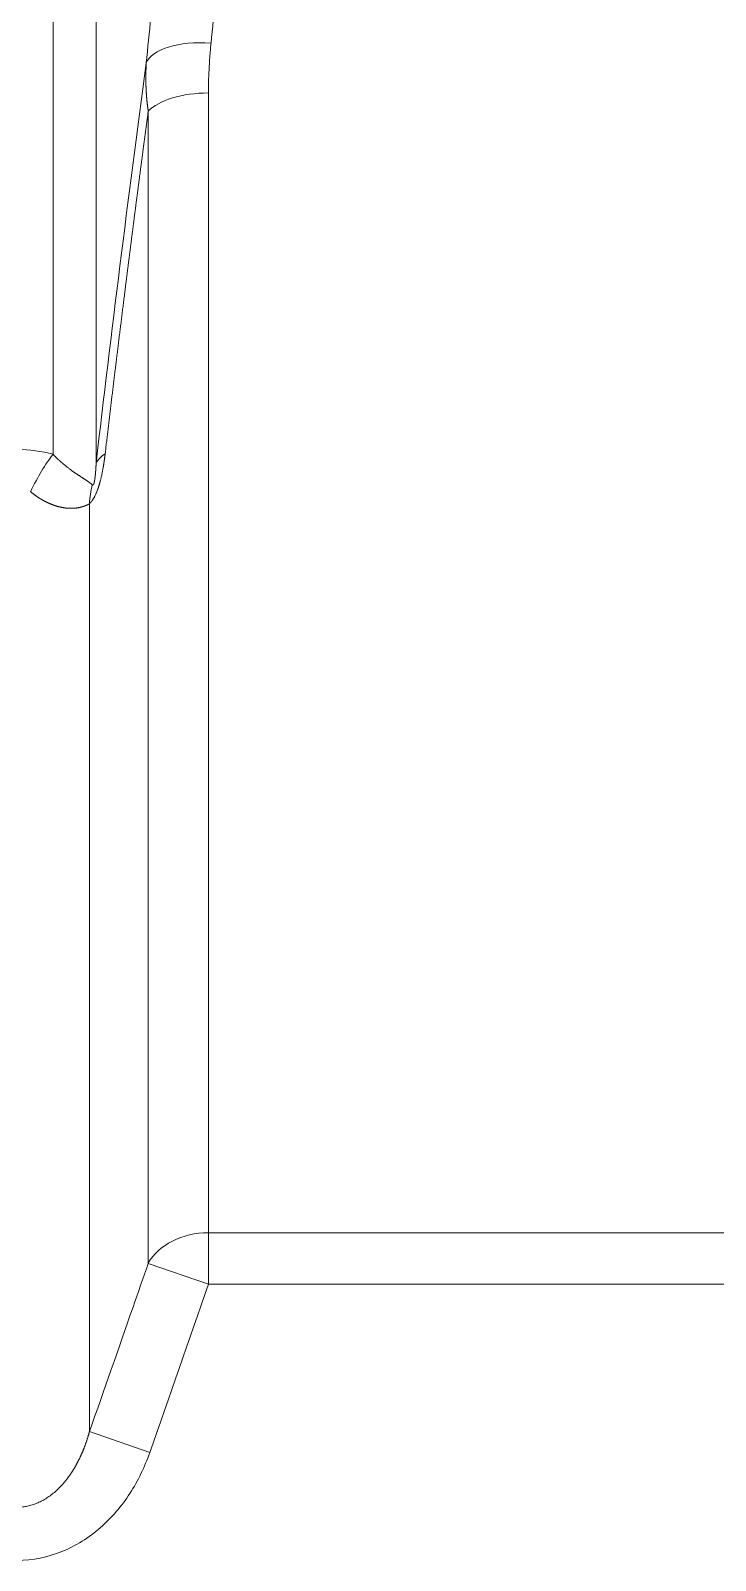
# Model space of a CAD drawing. Header units: millimetres. Extents: x 4664 to 8864, y -38 to 2932.
# Drawn here: x 7940.89 to 7954.48, y 2151.75 to 2182.09 of the extents above; entities that cross this region are included whole.
import ezdxf

# ---------------------------------------------------------------- set-up
doc = ezdxf.new("R2010")
doc.units = ezdxf.units.MM

msp = doc.modelspace()

# ---------------------------------------------------------------- linework, layer by layer
at = {"lineweight": 5}
for p, q in [((7942.19, 2188.02), (7942.19, 2173.514)), ((7941.334, 2173.688), (7941.334, 2187.534)), ((7944.417, 2157.228), (7944.417, 2180.855)), ((7943.223, 2157.639), (7943.223, 2180.493)), ((7942.058, 2172.707), (7942.058, 2154.304)), ((7944.417, 2158.247), (7955.473, 2158.247)), ((7944.417, 2157.228), (7943.223, 2157.639)), ((7955.473, 2157.228), (7944.417, 2157.228)), ((7943.252, 2153.884), (7942.058, 2154.304))]:
    msp.add_line(p, q, dxfattribs=at)
for centre, major_axis, ratio, start_param, end_param in [((7956.391, 2214.181), (11.206, 71.659), 0.105691, 2.041464, 2.055464), ((7955.107, 2214.376), (11.202, 72.966), 0.103887, 2.040884, 2.054884), ((7944.468, 2181.252), (-1.3, 0.127), 0.449509, 4.756445, 6.1659), ((7950.799, 2195.337), (8.84, 54.288), 0.099808, 1.845744, 2.000683), ((7944.417, 2180.248), (-1.306, 0), 0.464995, 4.712389, 5.867354), ((7941.334, 2171.548), (0.665, 2.526), 0.341532, 0.656404, 1.0773), ((7944.758, 2173.124), (-2.594, 0.301), 0.315798, 5.91796, 6.172795), ((7944.447, 2172.124), (-1.843, 1.851), 0.824618, 0.471585, 0.637602), ((7944.417, 2157.228), (-1.306, 0), 0.780444, 4.712389, 5.867354)]:
    msp.add_ellipse(centre, major_axis=major_axis, ratio=ratio, start_param=start_param, end_param=end_param, dxfattribs=at)
for points in [[(7944.468, 2181.841), (7944.435, 2181.512), (7944.417, 2181.183), (7944.417, 2180.855)], [(7944.417, 2157.228), (7944.033, 2156.112), (7943.644, 2154.997), (7943.252, 2153.884)]]:
    msp.add_open_spline(points, degree=3, dxfattribs=at)
for points, knots in [([(7943.223, 2180.493), (7943.222, 2180.496), (7943.222, 2180.502), (7943.22, 2180.511), (7943.219, 2180.521), (7943.218, 2180.53), (7943.216, 2180.539), (7943.215, 2180.549), (7943.214, 2180.558), (7943.213, 2180.568), (7943.211, 2180.578), (7943.21, 2180.587), (7943.209, 2180.597), (7943.208, 2180.607), (7943.207, 2180.617), (7943.205, 2180.627), (7943.204, 2180.636), (7943.203, 2180.646), (7943.202, 2180.656), (7943.201, 2180.667), (7943.2, 2180.677), (7943.199, 2180.687), (7943.198, 2180.697), (7943.197, 2180.707), (7943.196, 2180.718), (7943.195, 2180.728), (7943.194, 2180.738), (7943.193, 2180.749), (7943.192, 2180.759), (7943.191, 2180.77), (7943.191, 2180.78), (7943.19, 2180.791), (7943.189, 2180.802), (7943.188, 2180.813), (7943.187, 2180.823), (7943.187, 2180.834), (7943.186, 2180.845), (7943.185, 2180.856), (7943.184, 2180.867), (7943.184, 2180.878), (7943.183, 2180.889), (7943.183, 2180.9), (7943.182, 2180.912), (7943.181, 2180.923), (7943.181, 2180.934), (7943.18, 2180.945), (7943.18, 2180.957), (7943.179, 2180.969), (7943.179, 2180.981), (7943.178, 2180.994), (7943.178, 2181.008), (7943.178, 2181.022), (7943.177, 2181.035), (7943.177, 2181.05), (7943.177, 2181.064), (7943.176, 2181.079), (7943.176, 2181.094), (7943.176, 2181.109), (7943.176, 2181.124), (7943.176, 2181.14), (7943.176, 2181.156), (7943.176, 2181.172), (7943.176, 2181.189), (7943.176, 2181.206), (7943.176, 2181.223), (7943.176, 2181.24), (7943.177, 2181.258), (7943.177, 2181.275), (7943.178, 2181.293), (7943.178, 2181.312), (7943.179, 2181.33), (7943.18, 2181.349), (7943.18, 2181.368), (7943.181, 2181.388), (7943.182, 2181.407), (7943.183, 2181.427), (7943.184, 2181.44), (7943.184, 2181.447)], [0, 0, 0, 0, 0.009761, 0.019571, 0.02943, 0.039338, 0.049295, 0.059301, 0.069357, 0.079461, 0.089615, 0.099818, 0.11007, 0.120371, 0.130721, 0.141121, 0.15157, 0.162068, 0.172616, 0.183213, 0.193859, 0.204555, 0.215299, 0.226094, 0.236937, 0.247831, 0.258773, 0.269765, 0.280807, 0.291897, 0.303038, 0.314228, 0.325467, 0.336756, 0.348095, 0.359483, 0.37092, 0.382407, 0.393944, 0.405531, 0.417167, 0.428852, 0.440588, 0.452373, 0.464207, 0.476092, 0.488026, 0.500009, 0.513507, 0.527271, 0.541302, 0.555599, 0.570162, 0.584992, 0.60009, 0.615454, 0.631085, 0.646983, 0.663149, 0.679583, 0.696284, 0.713253, 0.73049, 0.747995, 0.765768, 0.783809, 0.802118, 0.820697, 0.839543, 0.858659, 0.878043, 0.897697, 0.917619, 0.93781, 0.958271, 0.979001, 1, 1, 1, 1]), ([(7943.223, 2180.493), (7943.221, 2180.482), (7943.218, 2180.46), (7943.214, 2180.427), (7943.21, 2180.395), (7943.205, 2180.362), (7943.201, 2180.329), (7943.197, 2180.296), (7943.192, 2180.264), (7943.188, 2180.231), (7943.184, 2180.198), (7943.179, 2180.166), (7943.175, 2180.133), (7943.171, 2180.101), (7943.166, 2180.068), (7943.162, 2180.035), (7943.158, 2180.003), (7943.153, 2179.97), (7943.149, 2179.938), (7943.145, 2179.905), (7943.14, 2179.873), (7943.136, 2179.84), (7943.132, 2179.808), (7943.128, 2179.775), (7943.123, 2179.743), (7943.119, 2179.71), (7943.115, 2179.678), (7943.111, 2179.645), (7943.106, 2179.613), (7943.102, 2179.581), (7943.098, 2179.548), (7943.093, 2179.516), (7943.089, 2179.484), (7943.085, 2179.451), (7943.081, 2179.419), (7943.077, 2179.387), (7943.072, 2179.354), (7943.068, 2179.322), (7943.064, 2179.29), (7943.06, 2179.258), (7943.055, 2179.225), (7943.051, 2179.193), (7943.047, 2179.161), (7943.043, 2179.129), (7943.039, 2179.097), (7943.034, 2179.064), (7943.03, 2179.032), (7943.026, 2179), (7943.022, 2178.968), (7943.018, 2178.936), (7943.014, 2178.904), (7943.009, 2178.872), (7943.005, 2178.84), (7943.001, 2178.808), (7942.997, 2178.776), (7942.993, 2178.744), (7942.989, 2178.712), (7942.984, 2178.68), (7942.98, 2178.648), (7942.976, 2178.616), (7942.972, 2178.584), (7942.968, 2178.552), (7942.964, 2178.52), (7942.96, 2178.488), (7942.956, 2178.456), (7942.951, 2178.424), (7942.947, 2178.392), (7942.943, 2178.361), (7942.939, 2178.329), (7942.935, 2178.297), (7942.931, 2178.265), (7942.927, 2178.233), (7942.923, 2178.202), (7942.919, 2178.17), (7942.915, 2178.138), (7942.911, 2178.106), (7942.907, 2178.075), (7942.903, 2178.043), (7942.898, 2178.011), (7942.894, 2177.98), (7942.89, 2177.948), (7942.886, 2177.916), (7942.882, 2177.885), (7942.878, 2177.853), (7942.874, 2177.822), (7942.87, 2177.79), (7942.866, 2177.759), (7942.862, 2177.727), (7942.858, 2177.696), (7942.854, 2177.664), (7942.85, 2177.633), (7942.846, 2177.601), (7942.842, 2177.57), (7942.838, 2177.538), (7942.834, 2177.507), (7942.83, 2177.475), (7942.826, 2177.444), (7942.822, 2177.413), (7942.818, 2177.381), (7942.814, 2177.35), (7942.81, 2177.319), (7942.806, 2177.287), (7942.802, 2177.256), (7942.798, 2177.225), (7942.795, 2177.193), (7942.791, 2177.162), (7942.787, 2177.131), (7942.783, 2177.1), (7942.778, 2177.059), (7942.771, 2177.009), (7942.764, 2176.949), (7942.756, 2176.89), (7942.749, 2176.83), (7942.741, 2176.771), (7942.734, 2176.711), (7942.727, 2176.652), (7942.719, 2176.593), (7942.712, 2176.534), (7942.705, 2176.475), (7942.697, 2176.415), (7942.69, 2176.356), (7942.683, 2176.297), (7942.675, 2176.239), (7942.668, 2176.18), (7942.661, 2176.121), (7942.653, 2176.062), (7942.646, 2176.003), (7942.639, 2175.945), (7942.632, 2175.886), (7942.625, 2175.827), (7942.617, 2175.769), (7942.61, 2175.71), (7942.603, 2175.652), (7942.596, 2175.594), (7942.589, 2175.535), (7942.582, 2175.477), (7942.575, 2175.419), (7942.567, 2175.361), (7942.56, 2175.303), (7942.553, 2175.245), (7942.546, 2175.187), (7942.539, 2175.129), (7942.532, 2175.071), (7942.525, 2175.013), (7942.518, 2174.955), (7942.511, 2174.897), (7942.504, 2174.84), (7942.497, 2174.782), (7942.491, 2174.725), (7942.484, 2174.667), (7942.477, 2174.61), (7942.47, 2174.552), (7942.463, 2174.495), (7942.456, 2174.438), (7942.449, 2174.38), (7942.442, 2174.323), (7942.436, 2174.266), (7942.429, 2174.209), (7942.422, 2174.152), (7942.415, 2174.095), (7942.409, 2174.038), (7942.402, 2173.981), (7942.395, 2173.924), (7942.388, 2173.868), (7942.382, 2173.811), (7942.375, 2173.754), (7942.371, 2173.717), (7942.368, 2173.698)], [0, 0, 0, 0, 0.004752, 0.009503, 0.014252, 0.019, 0.023747, 0.028491, 0.033235, 0.037977, 0.042717, 0.047456, 0.052193, 0.056929, 0.061663, 0.066396, 0.071127, 0.075857, 0.080585, 0.085312, 0.090037, 0.094761, 0.099483, 0.104204, 0.108923, 0.113641, 0.118357, 0.123071, 0.127784, 0.132496, 0.137206, 0.141915, 0.146622, 0.151327, 0.156031, 0.160733, 0.165434, 0.170134, 0.174832, 0.179528, 0.184223, 0.188916, 0.193608, 0.198298, 0.202987, 0.207674, 0.21236, 0.217044, 0.221726, 0.226407, 0.231087, 0.235765, 0.240441, 0.245116, 0.249789, 0.254461, 0.259132, 0.2638, 0.268467, 0.273133, 0.277797, 0.28246, 0.287121, 0.29178, 0.296438, 0.301095, 0.305749, 0.310403, 0.315054, 0.319705, 0.324353, 0.329, 0.333646, 0.33829, 0.342932, 0.347573, 0.352213, 0.35685, 0.361487, 0.366121, 0.370754, 0.375386, 0.380016, 0.384644, 0.389271, 0.393897, 0.39852, 0.403142, 0.407763, 0.412382, 0.417, 0.421616, 0.42623, 0.430843, 0.435454, 0.440064, 0.444672, 0.449278, 0.453883, 0.458487, 0.463088, 0.467689, 0.472287, 0.476885, 0.48148, 0.486074, 0.490666, 0.495257, 0.499846, 0.508613, 0.517374, 0.52613, 0.534882, 0.543628, 0.552369, 0.561106, 0.569838, 0.578564, 0.587286, 0.596002, 0.604714, 0.613421, 0.622123, 0.630819, 0.639511, 0.648198, 0.65688, 0.665556, 0.674228, 0.682895, 0.691556, 0.700213, 0.708865, 0.717511, 0.726153, 0.734789, 0.743421, 0.752047, 0.760669, 0.769285, 0.777896, 0.786503, 0.795104, 0.8037, 0.812291, 0.820877, 0.829457, 0.838033, 0.846604, 0.855169, 0.86373, 0.872285, 0.880835, 0.889381, 0.897921, 0.906455, 0.914985, 0.92351, 0.932029, 0.940544, 0.949053, 0.957557, 0.966056, 0.97455, 0.983038, 0.991522, 1, 1, 1, 1]), ([(7939.909, 2173.688), (7940.134, 2173.747), (7940.377, 2173.781), (7940.866, 2173.781), (7941.109, 2173.747), (7941.334, 2173.688)], [0, 0, 0, 0, 0.5, 0.5, 1, 1, 1, 1]), ([(7941.334, 2173.688), (7941.335, 2173.687), (7941.338, 2173.684), (7941.342, 2173.679), (7941.346, 2173.675), (7941.351, 2173.67), (7941.355, 2173.665), (7941.36, 2173.661), (7941.364, 2173.656), (7941.369, 2173.652), (7941.373, 2173.647), (7941.378, 2173.642), (7941.383, 2173.638), (7941.387, 2173.633), (7941.392, 2173.628), (7941.397, 2173.624), (7941.402, 2173.619), (7941.407, 2173.614), (7941.412, 2173.609), (7941.417, 2173.604), (7941.422, 2173.6), (7941.427, 2173.595), (7941.432, 2173.59), (7941.437, 2173.585), (7941.443, 2173.58), (7941.448, 2173.575), (7941.453, 2173.57), (7941.459, 2173.566), (7941.464, 2173.561), (7941.469, 2173.556), (7941.475, 2173.551), (7941.48, 2173.546), (7941.486, 2173.541), (7941.491, 2173.536), (7941.497, 2173.531), (7941.503, 2173.526), (7941.509, 2173.521), (7941.514, 2173.516), (7941.52, 2173.511), (7941.526, 2173.506), (7941.532, 2173.501), (7941.538, 2173.496), (7941.544, 2173.491), (7941.55, 2173.486), (7941.556, 2173.481), (7941.562, 2173.476), (7941.568, 2173.471), (7941.579, 2173.462), (7941.595, 2173.449), (7941.616, 2173.432), (7941.638, 2173.416), (7941.658, 2173.4), (7941.679, 2173.384), (7941.699, 2173.369), (7941.72, 2173.355), (7941.74, 2173.341), (7941.759, 2173.327), (7941.779, 2173.314), (7941.795, 2173.303), (7941.808, 2173.294), (7941.819, 2173.287), (7941.829, 2173.28), (7941.839, 2173.273), (7941.849, 2173.267), (7941.858, 2173.261), (7941.868, 2173.254), (7941.877, 2173.248), (7941.886, 2173.242), (7941.895, 2173.236), (7941.904, 2173.231), (7941.912, 2173.225), (7941.921, 2173.22), (7941.929, 2173.214), (7941.937, 2173.209), (7941.945, 2173.204), (7941.953, 2173.199), (7941.96, 2173.194), (7941.968, 2173.189), (7941.975, 2173.184), (7941.982, 2173.179), (7941.989, 2173.175), (7941.996, 2173.17), (7942.002, 2173.166), (7942.009, 2173.161), (7942.015, 2173.157), (7942.021, 2173.153), (7942.027, 2173.149), (7942.033, 2173.145), (7942.039, 2173.141), (7942.044, 2173.137), (7942.05, 2173.133), (7942.055, 2173.129), (7942.06, 2173.125), (7942.065, 2173.121), (7942.07, 2173.117), (7942.075, 2173.114), (7942.079, 2173.11), (7942.084, 2173.107), (7942.088, 2173.103), (7942.093, 2173.1), (7942.097, 2173.096), (7942.101, 2173.093), (7942.105, 2173.089), (7942.108, 2173.086), (7942.111, 2173.084), (7942.112, 2173.083)], [0, 0, 0, 0, 0.004445, 0.008933, 0.013466, 0.018044, 0.022665, 0.027331, 0.032041, 0.036796, 0.041594, 0.046437, 0.051325, 0.056256, 0.061232, 0.066252, 0.071316, 0.076425, 0.081577, 0.086775, 0.092016, 0.097302, 0.102632, 0.108006, 0.113424, 0.118887, 0.124394, 0.129946, 0.135541, 0.141181, 0.146865, 0.152594, 0.158367, 0.164184, 0.170045, 0.175951, 0.181901, 0.187895, 0.193934, 0.200016, 0.206144, 0.212315, 0.218531, 0.224791, 0.231095, 0.237444, 0.243837, 0.250274, 0.272984, 0.295693, 0.318401, 0.341107, 0.363812, 0.386516, 0.409217, 0.431918, 0.454617, 0.477315, 0.500011, 0.51271, 0.525327, 0.537864, 0.550318, 0.562691, 0.574983, 0.587193, 0.599322, 0.61137, 0.623336, 0.63522, 0.647023, 0.658745, 0.670386, 0.681945, 0.693423, 0.704819, 0.716134, 0.727368, 0.73852, 0.749592, 0.760582, 0.77149, 0.782318, 0.793064, 0.803729, 0.814313, 0.824815, 0.835237, 0.845577, 0.855836, 0.866014, 0.876111, 0.886127, 0.896062, 0.905916, 0.915688, 0.92538, 0.934991, 0.944521, 0.953969, 0.963337, 0.972624, 0.98183, 0.990956, 1, 1, 1, 1]), ([(7942.368, 2173.698), (7942.368, 2173.695), (7942.368, 2173.69), (7942.367, 2173.683), (7942.366, 2173.675), (7942.365, 2173.667), (7942.364, 2173.66), (7942.363, 2173.652), (7942.362, 2173.645), (7942.361, 2173.637), (7942.36, 2173.63), (7942.359, 2173.622), (7942.358, 2173.615), (7942.357, 2173.608), (7942.356, 2173.601), (7942.355, 2173.593), (7942.354, 2173.586), (7942.353, 2173.579), (7942.352, 2173.572), (7942.351, 2173.565), (7942.35, 2173.558), (7942.349, 2173.551), (7942.348, 2173.544), (7942.347, 2173.537), (7942.346, 2173.53), (7942.345, 2173.523), (7942.344, 2173.517), (7942.343, 2173.51), (7942.342, 2173.503), (7942.341, 2173.496), (7942.34, 2173.49), (7942.339, 2173.483), (7942.338, 2173.477), (7942.337, 2173.47), (7942.336, 2173.464), (7942.335, 2173.457), (7942.334, 2173.451), (7942.333, 2173.445), (7942.332, 2173.438), (7942.331, 2173.432), (7942.33, 2173.426), (7942.327, 2173.409), (7942.322, 2173.382), (7942.315, 2173.345), (7942.308, 2173.309), (7942.3, 2173.274), (7942.292, 2173.239), (7942.284, 2173.205), (7942.276, 2173.171), (7942.268, 2173.145), (7942.263, 2173.126), (7942.26, 2173.113), (7942.256, 2173.101), (7942.252, 2173.088), (7942.249, 2173.076), (7942.245, 2173.064), (7942.241, 2173.052), (7942.237, 2173.04), (7942.233, 2173.029), (7942.229, 2173.017), (7942.225, 2173.006), (7942.221, 2172.994), (7942.215, 2172.978), (7942.208, 2172.958), (7942.198, 2172.934), (7942.188, 2172.911), (7942.178, 2172.889), (7942.168, 2172.868), (7942.158, 2172.849), (7942.15, 2172.833), (7942.142, 2172.819), (7942.133, 2172.805), (7942.125, 2172.792), (7942.117, 2172.779), (7942.11, 2172.77), (7942.105, 2172.763), (7942.102, 2172.759), (7942.099, 2172.755), (7942.096, 2172.751), (7942.094, 2172.748), (7942.091, 2172.744), (7942.088, 2172.74), (7942.085, 2172.736), (7942.082, 2172.733), (7942.079, 2172.729), (7942.076, 2172.726), (7942.073, 2172.723), (7942.07, 2172.719), (7942.067, 2172.716), (7942.064, 2172.713), (7942.061, 2172.71), (7942.059, 2172.708), (7942.058, 2172.707)], [0, 0, 0, 0, 0.007039, 0.014036, 0.020994, 0.02791, 0.034786, 0.041621, 0.048416, 0.055171, 0.061885, 0.068559, 0.075193, 0.081787, 0.088341, 0.094855, 0.101329, 0.107763, 0.114158, 0.120513, 0.126829, 0.133105, 0.139342, 0.145539, 0.151698, 0.157817, 0.163898, 0.169939, 0.175942, 0.181906, 0.187832, 0.193719, 0.199568, 0.205378, 0.211151, 0.216885, 0.222582, 0.228241, 0.233862, 0.239445, 0.244991, 0.2505, 0.283712, 0.316253, 0.348158, 0.379458, 0.410191, 0.440394, 0.470107, 0.499371, 0.51079, 0.52213, 0.533396, 0.544591, 0.555719, 0.566785, 0.577792, 0.588745, 0.599647, 0.610503, 0.621316, 0.632093, 0.642836, 0.667278, 0.691354, 0.715127, 0.73866, 0.762018, 0.78527, 0.802709, 0.820267, 0.837968, 0.855837, 0.873901, 0.892181, 0.898407, 0.904643, 0.910891, 0.91715, 0.923422, 0.929708, 0.936008, 0.942324, 0.948657, 0.955006, 0.961373, 0.967759, 0.974165, 0.980591, 0.987038, 0.993508, 1, 1, 1, 1]), ([(7942.112, 2173.083), (7942.112, 2173.082), (7942.112, 2173.082), (7942.113, 2173.082), (7942.114, 2173.081), (7942.114, 2173.081), (7942.115, 2173.08), (7942.115, 2173.08), (7942.116, 2173.08), (7942.116, 2173.079), (7942.117, 2173.079), (7942.117, 2173.079), (7942.118, 2173.079), (7942.118, 2173.078), (7942.119, 2173.078), (7942.12, 2173.078), (7942.12, 2173.078), (7942.121, 2173.078), (7942.121, 2173.078), (7942.122, 2173.078), (7942.122, 2173.078), (7942.123, 2173.078), (7942.123, 2173.078), (7942.124, 2173.078), (7942.124, 2173.078), (7942.125, 2173.078), (7942.125, 2173.079), (7942.126, 2173.079), (7942.126, 2173.079), (7942.127, 2173.079), (7942.127, 2173.08), (7942.128, 2173.08), (7942.128, 2173.08), (7942.129, 2173.081), (7942.129, 2173.081), (7942.13, 2173.081), (7942.13, 2173.082), (7942.131, 2173.082), (7942.131, 2173.083), (7942.132, 2173.083), (7942.132, 2173.084), (7942.133, 2173.085), (7942.133, 2173.085), (7942.134, 2173.086), (7942.134, 2173.087), (7942.135, 2173.087), (7942.135, 2173.088), (7942.136, 2173.089), (7942.136, 2173.09), (7942.137, 2173.091), (7942.137, 2173.091), (7942.138, 2173.092), (7942.138, 2173.093), (7942.139, 2173.094), (7942.139, 2173.095), (7942.14, 2173.096), (7942.14, 2173.097), (7942.141, 2173.098), (7942.141, 2173.099), (7942.142, 2173.1), (7942.142, 2173.102), (7942.143, 2173.103), (7942.143, 2173.104), (7942.143, 2173.105), (7942.144, 2173.106), (7942.144, 2173.108), (7942.145, 2173.109), (7942.145, 2173.11), (7942.146, 2173.112), (7942.146, 2173.113), (7942.147, 2173.114), (7942.147, 2173.116), (7942.148, 2173.117), (7942.148, 2173.119), (7942.148, 2173.12), (7942.149, 2173.122), (7942.149, 2173.124), (7942.15, 2173.125), (7942.15, 2173.127), (7942.151, 2173.129), (7942.151, 2173.13), (7942.152, 2173.132), (7942.152, 2173.134), (7942.152, 2173.136), (7942.153, 2173.137), (7942.153, 2173.139), (7942.154, 2173.141), (7942.154, 2173.143), (7942.155, 2173.145), (7942.155, 2173.147), (7942.155, 2173.149), (7942.156, 2173.151), (7942.156, 2173.153), (7942.157, 2173.155), (7942.157, 2173.157), (7942.157, 2173.159), (7942.158, 2173.161), (7942.158, 2173.164), (7942.159, 2173.166), (7942.159, 2173.168), (7942.159, 2173.17), (7942.16, 2173.173), (7942.16, 2173.175), (7942.161, 2173.177), (7942.161, 2173.18), (7942.161, 2173.182), (7942.162, 2173.184), (7942.162, 2173.187), (7942.163, 2173.189), (7942.163, 2173.192), (7942.163, 2173.194), (7942.164, 2173.197), (7942.164, 2173.2), (7942.164, 2173.202), (7942.165, 2173.205), (7942.165, 2173.208), (7942.166, 2173.21), (7942.166, 2173.213), (7942.166, 2173.216), (7942.167, 2173.219), (7942.167, 2173.221), (7942.167, 2173.224), (7942.168, 2173.227), (7942.168, 2173.23), (7942.169, 2173.233), (7942.169, 2173.236), (7942.169, 2173.239), (7942.17, 2173.242), (7942.17, 2173.245), (7942.17, 2173.248), (7942.171, 2173.251), (7942.171, 2173.254), (7942.171, 2173.258), (7942.172, 2173.261), (7942.172, 2173.264), (7942.172, 2173.267), (7942.173, 2173.271), (7942.173, 2173.274), (7942.173, 2173.277), (7942.174, 2173.281), (7942.174, 2173.284), (7942.174, 2173.287), (7942.175, 2173.291), (7942.175, 2173.294), (7942.175, 2173.298), (7942.176, 2173.301), (7942.176, 2173.305), (7942.176, 2173.308), (7942.177, 2173.312), (7942.177, 2173.316), (7942.177, 2173.319), (7942.178, 2173.323), (7942.178, 2173.327), (7942.178, 2173.331), (7942.179, 2173.334), (7942.179, 2173.338), (7942.179, 2173.342), (7942.179, 2173.346), (7942.18, 2173.35), (7942.18, 2173.354), (7942.18, 2173.358), (7942.181, 2173.362), (7942.181, 2173.366), (7942.181, 2173.37), (7942.182, 2173.374), (7942.182, 2173.378), (7942.182, 2173.382), (7942.182, 2173.386), (7942.183, 2173.39), (7942.183, 2173.394), (7942.183, 2173.399), (7942.183, 2173.403), (7942.184, 2173.407), (7942.184, 2173.412), (7942.184, 2173.416), (7942.185, 2173.42), (7942.185, 2173.425), (7942.185, 2173.429), (7942.185, 2173.434), (7942.186, 2173.438), (7942.186, 2173.443), (7942.186, 2173.447), (7942.186, 2173.452), (7942.187, 2173.456), (7942.187, 2173.461), (7942.187, 2173.466), (7942.187, 2173.47), (7942.188, 2173.475), (7942.188, 2173.48), (7942.188, 2173.484), (7942.188, 2173.489), (7942.189, 2173.494), (7942.189, 2173.499), (7942.189, 2173.504), (7942.189, 2173.509), (7942.19, 2173.512), (7942.19, 2173.514)], [0, 0, 0, 0, 0.004382, 0.008697, 0.012944, 0.017124, 0.021237, 0.025284, 0.029264, 0.033178, 0.037027, 0.040811, 0.044531, 0.048186, 0.051777, 0.055305, 0.058771, 0.062174, 0.065516, 0.068797, 0.072018, 0.075179, 0.078281, 0.081325, 0.084312, 0.087243, 0.090118, 0.092939, 0.095707, 0.098422, 0.101085, 0.103699, 0.106265, 0.108782, 0.111255, 0.113682, 0.116068, 0.118412, 0.120717, 0.122984, 0.125217, 0.127416, 0.129584, 0.131724, 0.133836, 0.135926, 0.137993, 0.140042, 0.142075, 0.144094, 0.146103, 0.148104, 0.150101, 0.152096, 0.154091, 0.156091, 0.158097, 0.160114, 0.162142, 0.164186, 0.166249, 0.168331, 0.170437, 0.172569, 0.174729, 0.176919, 0.179142, 0.1814, 0.183694, 0.186027, 0.188401, 0.190817, 0.193276, 0.195781, 0.198333, 0.200933, 0.203583, 0.206284, 0.209036, 0.211842, 0.214702, 0.217617, 0.220588, 0.223617, 0.226703, 0.229847, 0.233051, 0.236315, 0.23964, 0.243026, 0.246475, 0.249985, 0.253559, 0.257196, 0.260898, 0.264663, 0.268494, 0.27239, 0.276352, 0.28038, 0.284474, 0.288636, 0.292864, 0.29716, 0.301523, 0.305955, 0.310455, 0.315023, 0.31966, 0.324366, 0.329141, 0.333986, 0.338901, 0.343885, 0.348939, 0.354063, 0.359258, 0.364524, 0.36986, 0.375267, 0.380745, 0.386294, 0.391914, 0.397606, 0.403369, 0.409204, 0.41511, 0.421089, 0.427139, 0.433262, 0.439457, 0.445724, 0.452064, 0.458476, 0.46496, 0.471517, 0.478147, 0.48485, 0.491625, 0.498474, 0.505396, 0.51239, 0.519458, 0.526599, 0.533814, 0.541102, 0.548463, 0.555897, 0.563406, 0.570988, 0.578643, 0.586372, 0.594175, 0.602052, 0.610002, 0.618027, 0.626125, 0.634297, 0.642544, 0.650864, 0.659259, 0.667727, 0.67627, 0.684887, 0.693579, 0.702344, 0.711184, 0.720098, 0.729087, 0.73815, 0.747288, 0.7565, 0.765786, 0.775147, 0.784583, 0.794093, 0.803678, 0.813337, 0.823072, 0.83288, 0.842764, 0.852722, 0.862756, 0.872863, 0.883046, 0.893304, 0.903636, 0.914043, 0.924526, 0.935083, 0.945715, 0.956422, 0.967204, 0.978061, 0.988993, 1, 1, 1, 1]), ([(7942.058, 2172.707), (7942.057, 2172.706), (7942.055, 2172.705), (7942.053, 2172.704), (7942.05, 2172.702), (7942.048, 2172.701), (7942.045, 2172.7), (7942.043, 2172.698), (7942.04, 2172.697), (7942.038, 2172.696), (7942.035, 2172.694), (7942.033, 2172.693), (7942.03, 2172.692), (7942.028, 2172.691), (7942.025, 2172.689), (7942.023, 2172.688), (7942.02, 2172.687), (7942.018, 2172.686), (7942.015, 2172.684), (7942.012, 2172.683), (7942.01, 2172.682), (7942.007, 2172.681), (7942.005, 2172.68), (7942.002, 2172.679), (7942, 2172.678), (7941.997, 2172.677), (7941.995, 2172.675), (7941.992, 2172.674), (7941.99, 2172.673), (7941.988, 2172.672), (7941.985, 2172.671), (7941.983, 2172.67), (7941.98, 2172.669), (7941.978, 2172.668), (7941.975, 2172.667), (7941.973, 2172.666), (7941.97, 2172.665), (7941.968, 2172.665), (7941.966, 2172.664), (7941.963, 2172.663), (7941.961, 2172.662), (7941.958, 2172.661), (7941.956, 2172.66), (7941.954, 2172.659), (7941.951, 2172.658), (7941.949, 2172.658), (7941.947, 2172.657), (7941.944, 2172.656), (7941.942, 2172.655), (7941.94, 2172.654), (7941.937, 2172.654), (7941.935, 2172.653), (7941.933, 2172.652), (7941.931, 2172.651), (7941.928, 2172.651), (7941.926, 2172.65), (7941.924, 2172.649), (7941.922, 2172.649), (7941.92, 2172.648), (7941.918, 2172.647), (7941.915, 2172.647), (7941.913, 2172.646), (7941.911, 2172.645), (7941.909, 2172.645), (7941.907, 2172.644), (7941.905, 2172.644), (7941.903, 2172.643), (7941.901, 2172.642), (7941.899, 2172.642), (7941.897, 2172.641), (7941.895, 2172.641), (7941.893, 2172.64), (7941.891, 2172.64), (7941.889, 2172.639), (7941.887, 2172.639), (7941.885, 2172.638), (7941.883, 2172.638), (7941.882, 2172.637), (7941.88, 2172.637), (7941.878, 2172.636), (7941.876, 2172.636), (7941.874, 2172.635), (7941.873, 2172.635), (7941.871, 2172.635), (7941.869, 2172.634), (7941.867, 2172.634), (7941.866, 2172.633), (7941.864, 2172.633), (7941.863, 2172.633), (7941.861, 2172.632), (7941.859, 2172.632), (7941.858, 2172.632), (7941.856, 2172.631), (7941.855, 2172.631), (7941.853, 2172.631), (7941.852, 2172.63), (7941.85, 2172.63), (7941.849, 2172.63), (7941.848, 2172.629), (7941.846, 2172.629), (7941.845, 2172.629), (7941.843, 2172.629), (7941.842, 2172.628), (7941.841, 2172.628), (7941.84, 2172.628), (7941.838, 2172.628), (7941.837, 2172.628), (7941.836, 2172.627), (7941.832, 2172.627), (7941.827, 2172.626), (7941.819, 2172.624), (7941.81, 2172.623), (7941.802, 2172.622), (7941.794, 2172.621), (7941.785, 2172.62), (7941.777, 2172.619), (7941.769, 2172.619), (7941.76, 2172.618), (7941.752, 2172.617), (7941.744, 2172.617), (7941.735, 2172.616), (7941.727, 2172.616), (7941.718, 2172.616), (7941.709, 2172.616), (7941.701, 2172.616), (7941.692, 2172.616), (7941.684, 2172.616), (7941.675, 2172.616), (7941.667, 2172.616), (7941.658, 2172.616), (7941.649, 2172.617), (7941.641, 2172.617), (7941.632, 2172.618), (7941.623, 2172.619), (7941.615, 2172.619), (7941.606, 2172.62), (7941.597, 2172.621), (7941.589, 2172.622), (7941.58, 2172.623), (7941.571, 2172.624), (7941.563, 2172.625), (7941.554, 2172.626), (7941.545, 2172.628), (7941.536, 2172.629), (7941.527, 2172.631), (7941.517, 2172.633), (7941.507, 2172.635), (7941.497, 2172.637), (7941.488, 2172.639), (7941.478, 2172.641), (7941.468, 2172.643), (7941.458, 2172.646), (7941.448, 2172.648), (7941.438, 2172.651), (7941.428, 2172.653), (7941.418, 2172.656), (7941.408, 2172.659), (7941.398, 2172.662), (7941.389, 2172.665), (7941.379, 2172.668), (7941.369, 2172.671), (7941.359, 2172.675), (7941.349, 2172.678), (7941.339, 2172.682), (7941.329, 2172.686), (7941.319, 2172.689), (7941.309, 2172.693), (7941.299, 2172.697), (7941.289, 2172.701), (7941.279, 2172.705), (7941.269, 2172.709), (7941.259, 2172.714), (7941.249, 2172.718), (7941.239, 2172.723), (7941.229, 2172.727), (7941.219, 2172.732), (7941.209, 2172.737), (7941.199, 2172.742), (7941.189, 2172.747), (7941.179, 2172.752), (7941.169, 2172.757), (7941.159, 2172.762), (7941.149, 2172.767), (7941.139, 2172.773), (7941.13, 2172.778), (7941.12, 2172.784), (7941.11, 2172.79), (7941.1, 2172.796), (7941.09, 2172.801), (7941.08, 2172.807), (7941.071, 2172.813), (7941.061, 2172.82), (7941.051, 2172.826), (7941.041, 2172.832), (7941.032, 2172.839), (7941.022, 2172.845), (7941.012, 2172.852), (7941.003, 2172.858), (7940.993, 2172.865), (7940.983, 2172.872), (7940.974, 2172.879), (7940.964, 2172.886), (7940.955, 2172.893), (7940.945, 2172.9), (7940.936, 2172.907), (7940.926, 2172.915), (7940.917, 2172.922), (7940.907, 2172.93), (7940.898, 2172.937), (7940.892, 2172.942), (7940.889, 2172.945)], [0, 0, 0, 0, 0.003572, 0.007121, 0.010646, 0.014148, 0.017627, 0.021082, 0.024514, 0.027923, 0.031308, 0.03467, 0.038008, 0.041323, 0.044615, 0.047883, 0.051128, 0.054349, 0.057548, 0.060722, 0.063874, 0.067002, 0.070106, 0.073187, 0.076245, 0.07928, 0.082291, 0.085278, 0.088243, 0.091184, 0.094101, 0.096995, 0.099866, 0.102713, 0.105537, 0.108338, 0.111115, 0.113869, 0.116599, 0.119307, 0.12199, 0.12465, 0.127287, 0.129901, 0.132491, 0.135058, 0.137601, 0.140121, 0.142618, 0.145091, 0.147541, 0.149967, 0.15237, 0.15475, 0.157106, 0.159439, 0.161748, 0.164034, 0.166297, 0.168536, 0.170752, 0.172945, 0.175114, 0.177259, 0.179382, 0.181481, 0.183556, 0.185608, 0.187637, 0.189643, 0.191625, 0.193583, 0.195518, 0.19743, 0.199319, 0.201184, 0.203025, 0.204844, 0.206639, 0.20841, 0.210158, 0.211883, 0.213584, 0.215262, 0.216917, 0.218548, 0.220156, 0.22174, 0.223301, 0.224839, 0.226353, 0.227844, 0.229312, 0.230756, 0.232177, 0.233574, 0.234948, 0.236299, 0.237626, 0.23893, 0.24021, 0.241467, 0.242701, 0.243911, 0.245098, 0.246262, 0.247402, 0.248519, 0.249613, 0.257163, 0.264688, 0.272187, 0.279661, 0.28711, 0.294533, 0.301932, 0.309306, 0.316655, 0.32398, 0.33128, 0.338555, 0.345806, 0.353033, 0.360236, 0.367414, 0.374569, 0.3817, 0.388807, 0.39589, 0.40295, 0.409987, 0.417, 0.423991, 0.430958, 0.437902, 0.444823, 0.451722, 0.458598, 0.465452, 0.472284, 0.479093, 0.48588, 0.492645, 0.499389, 0.506956, 0.51452, 0.522081, 0.529639, 0.537195, 0.544747, 0.552297, 0.559845, 0.56739, 0.574934, 0.582476, 0.590016, 0.597555, 0.605093, 0.61263, 0.620166, 0.627702, 0.635237, 0.642772, 0.650306, 0.657841, 0.665376, 0.672912, 0.680448, 0.687985, 0.695524, 0.703063, 0.710604, 0.718146, 0.725691, 0.733237, 0.740785, 0.748336, 0.755889, 0.763445, 0.771004, 0.778566, 0.786131, 0.793699, 0.801271, 0.808847, 0.816427, 0.824011, 0.8316, 0.839192, 0.84679, 0.854393, 0.862, 0.869613, 0.877231, 0.884855, 0.892484, 0.90012, 0.907761, 0.915409, 0.923063, 0.930724, 0.938392, 0.946067, 0.953749, 0.961438, 0.969135, 0.976839, 0.984551, 0.992272, 1, 1, 1, 1]), ([(7942.058, 2154.304), (7942.347, 2155.125), (7942.635, 2155.947), (7943.022, 2157.059), (7943.123, 2157.349), (7943.223, 2157.639)], [0, 0, 0, 0, 0.739335, 0.739335, 1, 1, 1, 1]), ([(7939.185, 2154.304), (7939.185, 2154.301), (7939.187, 2154.296), (7939.189, 2154.287), (7939.192, 2154.279), (7939.194, 2154.27), (7939.197, 2154.262), (7939.199, 2154.253), (7939.201, 2154.245), (7939.204, 2154.236), (7939.206, 2154.228), (7939.209, 2154.219), (7939.211, 2154.211), (7939.214, 2154.203), (7939.216, 2154.194), (7939.219, 2154.186), (7939.222, 2154.178), (7939.224, 2154.17), (7939.227, 2154.161), (7939.229, 2154.153), (7939.232, 2154.145), (7939.235, 2154.137), (7939.237, 2154.129), (7939.24, 2154.121), (7939.243, 2154.113), (7939.245, 2154.105), (7939.248, 2154.097), (7939.251, 2154.089), (7939.254, 2154.081), (7939.257, 2154.073), (7939.259, 2154.065), (7939.262, 2154.057), (7939.265, 2154.049), (7939.268, 2154.041), (7939.271, 2154.033), (7939.273, 2154.026), (7939.276, 2154.018), (7939.279, 2154.01), (7939.282, 2154.002), (7939.285, 2153.995), (7939.288, 2153.987), (7939.291, 2153.979), (7939.294, 2153.972), (7939.297, 2153.964), (7939.3, 2153.957), (7939.303, 2153.949), (7939.306, 2153.942), (7939.309, 2153.934), (7939.312, 2153.927), (7939.315, 2153.919), (7939.318, 2153.912), (7939.321, 2153.905), (7939.324, 2153.897), (7939.327, 2153.89), (7939.33, 2153.883), (7939.334, 2153.875), (7939.337, 2153.868), (7939.34, 2153.861), (7939.343, 2153.854), (7939.346, 2153.847), (7939.349, 2153.84), (7939.353, 2153.832), (7939.356, 2153.825), (7939.359, 2153.818), (7939.362, 2153.811), (7939.366, 2153.804), (7939.369, 2153.797), (7939.372, 2153.79), (7939.375, 2153.783), (7939.379, 2153.777), (7939.382, 2153.77), (7939.385, 2153.763), (7939.389, 2153.756), (7939.392, 2153.749), (7939.395, 2153.743), (7939.399, 2153.736), (7939.402, 2153.729), (7939.405, 2153.722), (7939.409, 2153.716), (7939.412, 2153.709), (7939.416, 2153.703), (7939.419, 2153.696), (7939.422, 2153.689), (7939.426, 2153.683), (7939.429, 2153.676), (7939.433, 2153.67), (7939.436, 2153.663), (7939.44, 2153.657), (7939.443, 2153.651), (7939.447, 2153.644), (7939.45, 2153.638), (7939.454, 2153.632), (7939.457, 2153.625), (7939.461, 2153.619), (7939.464, 2153.613), (7939.468, 2153.607), (7939.472, 2153.6), (7939.475, 2153.594), (7939.479, 2153.588), (7939.482, 2153.582), (7939.486, 2153.576), (7939.489, 2153.57), (7939.493, 2153.564), (7939.497, 2153.558), (7939.5, 2153.552), (7939.504, 2153.546), (7939.508, 2153.54), (7939.511, 2153.534), (7939.515, 2153.528), (7939.519, 2153.523), (7939.522, 2153.517), (7939.526, 2153.511), (7939.53, 2153.505), (7939.533, 2153.499), (7939.537, 2153.494), (7939.541, 2153.488), (7939.545, 2153.482), (7939.548, 2153.477), (7939.552, 2153.471), (7939.556, 2153.466), (7939.559, 2153.46), (7939.563, 2153.455), (7939.567, 2153.449), (7939.571, 2153.444), (7939.575, 2153.438), (7939.578, 2153.433), (7939.582, 2153.427), (7939.586, 2153.422), (7939.59, 2153.417), (7939.594, 2153.411), (7939.597, 2153.406), (7939.601, 2153.401), (7939.605, 2153.396), (7939.609, 2153.39), (7939.613, 2153.385), (7939.617, 2153.38), (7939.62, 2153.375), (7939.624, 2153.37), (7939.628, 2153.365), (7939.632, 2153.36), (7939.636, 2153.355), (7939.64, 2153.35), (7939.644, 2153.345), (7939.648, 2153.34), (7939.651, 2153.335), (7939.655, 2153.33), (7939.659, 2153.325), (7939.689, 2153.288), (7939.747, 2153.222), (7939.836, 2153.134), (7939.928, 2153.056), (7940.023, 2152.988), (7940.12, 2152.93), (7940.219, 2152.883), (7940.318, 2152.847), (7940.419, 2152.821), (7940.52, 2152.805), (7940.618, 2152.8), (7940.713, 2152.804), (7940.805, 2152.817), (7940.897, 2152.839), (7940.988, 2152.869), (7941.078, 2152.908), (7941.168, 2152.956), (7941.255, 2153.013), (7941.341, 2153.078), (7941.424, 2153.151), (7941.505, 2153.233), (7941.559, 2153.295), (7941.589, 2153.332), (7941.596, 2153.342), (7941.604, 2153.351), (7941.611, 2153.361), (7941.619, 2153.371), (7941.626, 2153.381), (7941.634, 2153.391), (7941.641, 2153.401), (7941.649, 2153.411), (7941.656, 2153.422), (7941.663, 2153.432), (7941.671, 2153.443), (7941.678, 2153.453), (7941.685, 2153.464), (7941.693, 2153.475), (7941.7, 2153.486), (7941.707, 2153.497), (7941.714, 2153.508), (7941.721, 2153.519), (7941.729, 2153.53), (7941.736, 2153.542), (7941.743, 2153.553), (7941.75, 2153.565), (7941.757, 2153.576), (7941.764, 2153.588), (7941.771, 2153.6), (7941.778, 2153.612), (7941.784, 2153.624), (7941.791, 2153.636), (7941.798, 2153.649), (7941.805, 2153.661), (7941.812, 2153.674), (7941.818, 2153.686), (7941.825, 2153.699), (7941.831, 2153.712), (7941.838, 2153.725), (7941.845, 2153.738), (7941.851, 2153.751), (7941.858, 2153.764), (7941.864, 2153.777), (7941.87, 2153.791), (7941.877, 2153.804), (7941.883, 2153.818), (7941.889, 2153.831), (7941.895, 2153.845), (7941.902, 2153.859), (7941.908, 2153.873), (7941.914, 2153.887), (7941.92, 2153.901), (7941.926, 2153.916), (7941.932, 2153.93), (7941.938, 2153.945), (7941.943, 2153.959), (7941.949, 2153.974), (7941.955, 2153.989), (7941.961, 2154.004), (7941.966, 2154.018), (7941.972, 2154.034), (7941.977, 2154.049), (7941.983, 2154.064), (7941.988, 2154.079), (7941.993, 2154.095), (7941.999, 2154.11), (7942.004, 2154.126), (7942.009, 2154.142), (7942.014, 2154.158), (7942.019, 2154.173), (7942.024, 2154.189), (7942.029, 2154.206), (7942.034, 2154.222), (7942.039, 2154.238), (7942.044, 2154.255), (7942.048, 2154.271), (7942.053, 2154.288), (7942.056, 2154.299), (7942.058, 2154.304)], [0, 0, 0, 0, 0.002039, 0.004073, 0.006102, 0.008127, 0.010147, 0.012163, 0.014174, 0.016181, 0.018183, 0.020181, 0.022174, 0.024162, 0.026146, 0.028125, 0.0301, 0.03207, 0.034036, 0.035997, 0.037953, 0.039905, 0.041852, 0.043795, 0.045733, 0.047667, 0.049596, 0.051521, 0.053441, 0.055357, 0.057268, 0.059174, 0.061076, 0.062974, 0.064867, 0.066755, 0.068639, 0.070518, 0.072393, 0.074263, 0.076129, 0.07799, 0.079847, 0.081699, 0.083547, 0.08539, 0.087229, 0.089063, 0.090893, 0.092718, 0.094539, 0.096355, 0.098167, 0.099974, 0.101777, 0.103575, 0.105369, 0.107158, 0.108943, 0.110723, 0.112499, 0.11427, 0.116037, 0.1178, 0.119558, 0.121311, 0.12306, 0.124805, 0.126545, 0.128281, 0.130012, 0.131739, 0.133461, 0.135179, 0.136892, 0.138601, 0.140306, 0.142006, 0.143702, 0.145393, 0.14708, 0.148763, 0.150441, 0.152114, 0.153784, 0.155449, 0.157109, 0.158765, 0.160417, 0.162064, 0.163707, 0.165345, 0.16698, 0.168609, 0.170235, 0.171856, 0.173472, 0.175085, 0.176693, 0.178296, 0.179895, 0.18149, 0.183081, 0.184667, 0.186249, 0.187826, 0.189399, 0.190968, 0.192533, 0.194093, 0.195649, 0.197201, 0.198748, 0.200291, 0.20183, 0.203364, 0.204894, 0.20642, 0.207942, 0.209459, 0.210972, 0.212481, 0.213985, 0.215485, 0.216982, 0.218473, 0.219961, 0.221444, 0.222923, 0.224398, 0.225869, 0.227335, 0.228797, 0.230255, 0.231709, 0.233159, 0.234604, 0.236045, 0.237482, 0.238915, 0.240344, 0.241769, 0.243189, 0.244605, 0.246018, 0.247426, 0.248829, 0.250229, 0.279528, 0.307612, 0.334557, 0.360447, 0.385382, 0.40947, 0.432836, 0.455616, 0.477954, 0.500009, 0.520088, 0.540394, 0.561045, 0.582154, 0.603826, 0.626159, 0.64924, 0.673149, 0.697957, 0.723726, 0.750512, 0.753234, 0.755971, 0.758723, 0.761492, 0.764276, 0.767076, 0.769891, 0.772722, 0.77557, 0.778433, 0.781312, 0.784207, 0.787118, 0.790045, 0.792989, 0.795948, 0.798924, 0.801915, 0.804923, 0.807948, 0.810988, 0.814045, 0.817118, 0.820208, 0.823313, 0.826436, 0.829575, 0.83273, 0.835902, 0.83909, 0.842295, 0.845516, 0.848754, 0.852009, 0.85528, 0.858568, 0.861873, 0.865195, 0.868533, 0.871888, 0.875259, 0.878648, 0.882053, 0.885475, 0.888914, 0.89237, 0.895843, 0.899333, 0.902839, 0.906363, 0.909903, 0.913461, 0.917035, 0.920627, 0.924235, 0.927861, 0.931504, 0.935163, 0.93884, 0.942534, 0.946245, 0.949973, 0.953718, 0.95748, 0.96126, 0.965056, 0.96887, 0.972701, 0.976549, 0.980415, 0.984297, 0.988197, 0.992114, 0.996048, 1, 1, 1, 1]), ([(7943.252, 2153.884), (7943.152, 2153.598), (7943.022, 2153.328), (7942.696, 2152.825), (7942.498, 2152.591), (7942.046, 2152.197), (7941.786, 2152.033), (7941.232, 2151.81), (7940.929, 2151.748), (7940.33, 2151.746), (7940.026, 2151.805), (7939.467, 2152.027), (7939.206, 2152.19), (7938.75, 2152.584), (7938.552, 2152.817), (7938.224, 2153.322), (7938.091, 2153.597), (7937.99, 2153.884)], [0, 0, 0, 0, 0.125, 0.125, 0.25, 0.25, 0.375, 0.375, 0.5, 0.5, 0.625, 0.625, 0.75, 0.75, 0.875, 0.875, 1, 1, 1, 1])]:
    msp.add_open_spline(points, degree=3, knots=knots, dxfattribs=at)

doc.saveas('drawing.dxf')
